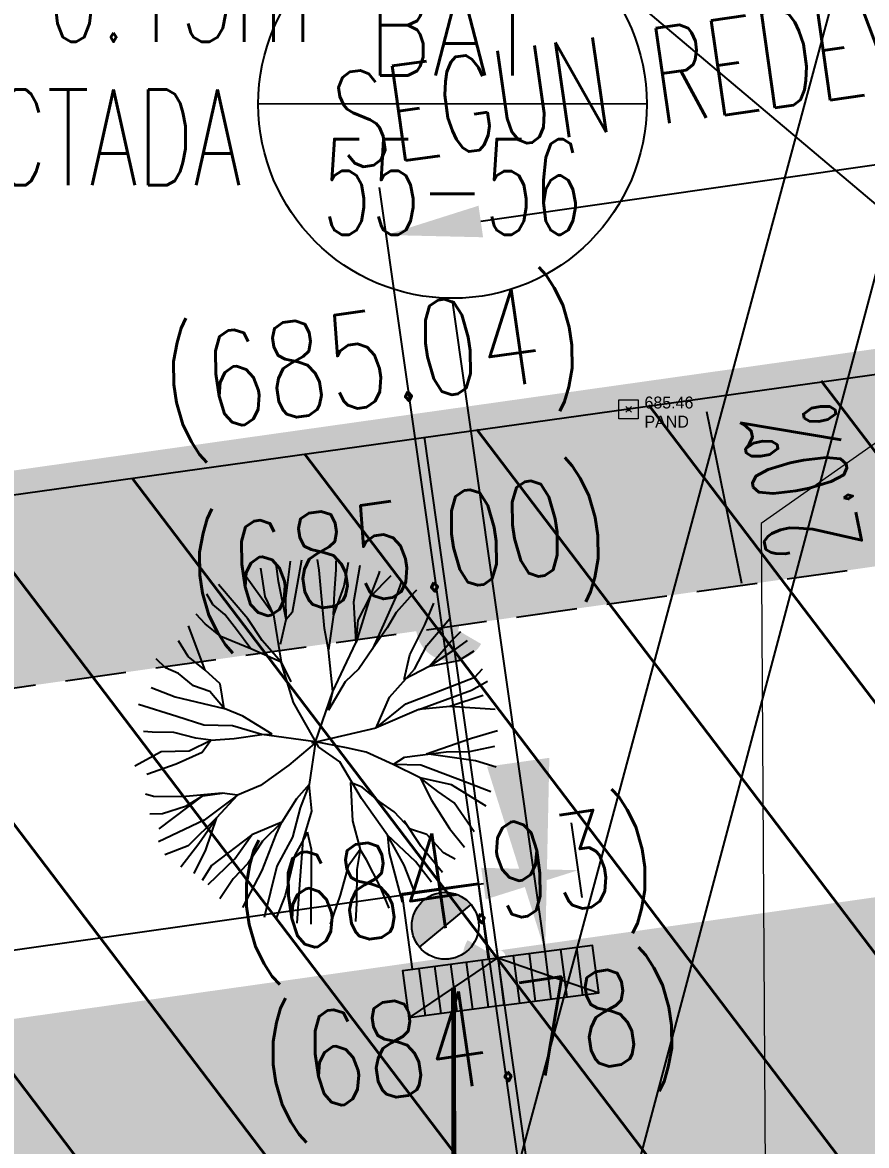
# Model space of a CAD drawing. Extents: x 350769 to 354978, y 6304672 to 6307963.
# Drawn here: x 352675.52 to 352684.35, y 6306038.92 to 6306050.66 of the extents above; entities that cross this region are included whole.
import ezdxf
from ezdxf import colors
from ezdxf.entities.mleader import LeaderData, LeaderLine
from ezdxf.enums import TextEntityAlignment as Align
from ezdxf.math import Vec2, Vec3

# ---------------------------------------------------------------- set-up
doc = ezdxf.new("R2010")
doc.units = 0
doc.header["$PDMODE"] = 35
doc.header["$PDSIZE"] = 0.03
for name, pattern in [('CENTER', [50.800000000000004, 31.75, -6.35, 6.35, -6.35]), ('CONTINUOS', [0]), ('DASHDOT', [1, 0.5, -0.25, 0, -0.25]), ('DASHED', [19.049999999999997, 12.7, -6.35])]:
    doc.linetypes.add(name, pattern=pattern)
doc.layers.get('0').update_dxf_attribs({"linetype": 'CONTINUOUS'})
doc.layers.get('Defpoints').update_dxf_attribs({"linetype": 'CONTINUOUS'})
for name, color, linetype in [('00-S2_ALL AREA APORTANTES', 150, 'CONTINUOUS'), ('00_All ext_Descarga sum', 1, 'CONTINUOUS'), ('00_All ext_Txt', 4, 'CONTINUOUS'), ('00_S2_All ext_Sumidero', 3, 'CONTINUOUS'), ('02_Geo ext_Acotamiento', 7, 'CONTINUOUS'), ('02_Geo ext_Eje', 4, 'CONTINUOUS'), ('02_Geo ext_Geometria', 2, 'CONTINUOUS'), ('03_Pav ext_Escurrimiento', 2, 'CONTINUOUS'), ('03_Pav ext_HCV', 34, 'CONTINUOUS'), ('03_Pav ext_Txt', 2, 'CONTINUOS'), ('03_Pav ext_Vereda HC', 42, 'CONTINUOUS'), ('03_Pav proy_Solera Tipo A', 1, 'CONTINUOUS'), ('03_S2_Pav ext_Borde vereda', 7, 'CONTINUOUS'), ('03_S3_Pav ext_Cota', 2, 'CONTINUOUS'), ('05_All ext_Txt', 4, 'CONTINUOUS'), ('1-MURO PANDERETA', 250, 'FENCELINE2'), ('C-TINN', 5, 'CONTINUOUS'), ('C-TOPO-MINR', 8, 'CONTINUOUS'), ('Paisajismo', 253, 'CONTINUOUS'), ('V-NODE-TEXT DIC 2012', 31, 'CONTINUOUS')]:
    doc.layers.add(name, color=color, linetype=linetype)
doc.layers.add('0_ASD_LINEA OFICIAL', color=253, linetype='DASHDOT', lineweight=20)
doc.layers.add('0_ASD_TOPOGRAFIA_ELEMENTOS', color=9, linetype='CONTINUOS', lineweight=5, true_color=0xbdbdbd)
doc.styles.add('JPG_2MM', font='simplex.shx', dxfattribs={"height": 1})
doc.styles.add('ROMANS', font='romans.shx', dxfattribs={"width": 0.65})
doc.linetypes.add('FENCELINE2', pattern='A,0.25,-0.1,[132,ltypeshp.shx,S=0.1,R=0,X=-0.1,Y=0],-0.1,1', length=1.45)
doc.dimstyles.new('acio', dxfattribs={"dimscale": 0, "dimtxt": 2, "dimasz": 2, "dimexe": 1, "dimexo": 1, "dimtad": 1, "dimrnd": 0.05, "dimzin": 1, "dimtxsty": 'ROMANS', "dimcen": 2.5, "dimclrt": 2, "dimaunit": 2, "dimazin": 0, "dimtfac": 1, "dimtmove": 0, "dimatfit": 3, "dimfxl": 1, "dimfxlon": 1, "dimarcsym": 0})
doc.dimstyles.new('Principal', dxfattribs={"dimscale": 0, "dimtxt": 2, "dimasz": 2, "dimexe": 1, "dimexo": 1, "dimtad": 1, "dimrnd": 0.05, "dimzin": 1, "dimtxsty": 'ROMANS', "dimcen": 2.5, "dimclrt": 2, "dimaunit": 2, "dimadec": 0, "dimazin": 0, "dimtfac": 1, "dimtmove": 0, "dimatfit": 3, "dimfxl": 1, "dimfxlon": 1, "dimarcsym": 0})
pattern_1 = [(127.2451660467093, (0, 0), (-1.263734244477452, -0.9607975902004564), [])]

# ---------------------------------------------------------------- blocks, each defined once
blk = doc.blocks.new('_Dot')
at = {"color": 0, "linetype": 'ByBlock', "lineweight": -2}
blk.add_line((-0.5, 0), (-1, 0), dxfattribs=at)
at = {"color": 0, "linetype": 'ByBlock', "const_width": 0.5}
blk.add_lwpolyline([(-0.25, 0, 1), (0.25, 0, 1)], format="xyb", close=True, dxfattribs=at)
blk = doc.blocks.new('SUMIDEROS2-flat-36')
h = blk.add_hatch(color=256)
h.dxf.hatch_style = 1
h.paths.add_polyline_path([(-2384012.433764914, 5850958.890662028), (-2384013.236991517, 5850959.486335617), (-2384012.135928119, 5850959.292275329)])
h = blk.add_hatch(color=256)
h.dxf.hatch_style = 1
h.paths.add_polyline_path([(-2384013.425125614, 5850958.89225714, 1), (-2384012.727470282, 5850958.835011723)])
at = {"ltscale": 0.5}
blk.add_line((-2384012.135928119, 5850959.292275329), (-2384013.236991517, 5850959.486335617), dxfattribs=at)
for points in [[(-2384012.939154723, 5850959.887948919), (-2384012.135928119, 5850959.292275329), (-2384012.433764914, 5850958.890662028), (-2384013.236991517, 5850959.486335617)], [(-2384013.236991517, 5850959.486335617), (-2384012.939154723, 5850959.887948919), (-2384012.135928119, 5850959.292275329), (-2384012.433764914, 5850958.890662028)]]:
    blk.add_lwpolyline(points, close=True)
for points in [[(-2384013.103120417, 5850959.387056686), (-2384012.805283622, 5850959.788669988)], [(-2384012.969249316, 5850959.287777754), (-2384012.671412521, 5850959.689391055)], [(-2384012.835378215, 5850959.188498823), (-2384012.53754142, 5850959.590112124)], [(-2384012.701507115, 5850959.089219891), (-2384012.403670321, 5850959.490833192)], [(-2384012.701507115, 5850959.089219891), (-2384012.403670321, 5850959.490833192)], [(-2384012.514087574, 5850958.950229387), (-2384012.990626445, 5850958.307648106), (-2384013.633207727, 5850958.784186976), (-2384013.156668857, 5850959.426768258)], [(-2384012.567636015, 5850958.98994096), (-2384012.26979922, 5850959.391554261)], [(-2384012.727470282, 5850958.835011723), (-2384013.425125614, 5850958.89225714)]]:
    blk.add_lwpolyline(points)
blk.add_circle((-2384013.076297948, 5850958.863634431), 0.35, dxfattribs=at)
blk = doc.blocks.new('s3')
h = blk.add_hatch(color=256)
h.dxf.hatch_style = 1
h.paths.add_polyline_path([(-0.3297789840726182, -0.0485482504591346), (0.6595579684944823, 0.0970965009182692), (-0.4026013602269813, 0.4461202248930931)])
at = {"ltscale": 0.5}
blk.add_line((-0.4026013602269813, 0.4461202248930931), (0.6595579684944823, 0.0970965009182692), dxfattribs=at)
for points in [[(0.5867355932714418, 0.5917649772018194), (-0.4026013602269813, 0.4461202248930931), (-0.3297789840726182, -0.0485482504591346), (0.6595579684944823, 0.0970965009182692)], [(0.6595579684944823, 0.0970965009182692), (0.5867355932714418, 0.5917649772018194), (-0.4026013602269813, 0.4461202248930931), (-0.3297789840726182, -0.0485482504591346)]]:
    blk.add_lwpolyline(points, close=True)
for points in [[(-0.1648894910467789, -0.0242741256952286), (-0.2377118681324646, 0.4703943496569991)], [(1.164153e-10, -9.313226e-10), (-0.0728223760379478, 0.4946684753522277)], [(1.164153e-10, -9.313226e-10), (-0.0728223760379478, 0.4946684753522277)], [(0.1648894931422547, 0.0242741256952286), (0.0920671160565689, 0.5189426010474563)], [(0.3297789852367714, 0.0485482504591346), (0.2569566081510857, 0.5432167267426848)], [(0.4946684773312882, 0.0728223752230406), (0.4218461002456024, 0.5674908524379134)]]:
    blk.add_lwpolyline(points)
blk = doc.blocks.new('*D1114')
at = {"layer": '02_Geo ext_Acotamiento', "color": 0, "lineweight": -2, "transparency": 16777216}
for p, q in [((352681.3729139861, 6306041.507904957), (352681.2626115969, 6306042.28914063)), ((352640.5150699244, 6306036.031050546), (352680.342333804, 6306041.654247896)), ((352639.5652914505, 6306035.605101467), (352639.4549890613, 6306036.38633714))]:
    blk.add_line(p, q, dxfattribs=at)
at = {"layer": '02_Geo ext_Acotamiento', "color": 0, "transparency": 16777216}
for points in [[(352680.3190332923, 6306041.819277785), (352680.3656343158, 6306041.489218008), (352681.332513132, 6306041.794050965)], [(352640.4917694127, 6306036.196080435), (352640.5383704362, 6306035.866020658), (352639.5248905964, 6306035.891247476)]]:
    blk.add_solid(points, dxfattribs=at)
at = {"layer": 'Defpoints', "color": 0, "transparency": 16777216}
for p in [(352681.332513132, 6306041.794050965), (352681.4428155213, 6306041.012815293), (352639.6351929857, 6306035.110011803)]:
    blk.add_point(p, dxfattribs=at)
at = {"layer": '02_Geo ext_Acotamiento', "color": 2, "transparency": 16777216, "insert": (352660.3017972915, 6306039.741472717), "char_height": 1, "attachment_point": 5, "rotation": 8.036450939066954, "style": 'ROMANS'}
blk.add_mtext('42,20', dxfattribs=at)
blk = doc.blocks.new('A$C27410629')
at = {"layer": '0_ASD_LINEA OFICIAL', "ltscale": 8}
blk.add_lwpolyline([(329.8275544899516, 1253.395882122718, 0.5, 0.5, 0.0053734721055666), (335.5549609565205, 1255.503897473505, 0.5, 0.5, -0.0203890515798278), (369.1789315856004, 1266.395914572439, 0.5, 0.5, -0.0103381188957269), (382.0160864036152, 1269.772252053919, 0.5, 0.5, -0.0117361804000416), (401.8827953144032, 1274.181638345332, 0.5, 0.5, 0), (500.8924152547843, 1288.160771687743, 0, 0, 0)], format="xyseb", dxfattribs=at)
blk = doc.blocks.new('*D1270')
at = {"layer": '02_Geo ext_Acotamiento', "color": 0, "lineweight": -2, "transparency": 16777216}
blk.add_line((352687.1742124358, 6306048.016293909), (352688.1139028454, 6306043.012090535), dxfattribs=at)
at = {"layer": '02_Geo ext_Acotamiento', "color": 0, "transparency": 16777216}
blk.add_solid([(352688.2777065565, 6306043.042849632), (352687.9500991344, 6306042.981331438), (352688.2984574267, 6306042.029268268)], dxfattribs=at)
at = {"layer": 'Defpoints', "color": 0, "transparency": 16777216}
for p in [(352679.7166694014, 6306087.730503647), (352688.2984574267, 6306042.029268268)]:
    blk.add_point(p, dxfattribs=at)
at = {"layer": '02_Geo ext_Acotamiento', "color": 2, "transparency": 16777216, "insert": (352688.4210759474, 6306046.294813339), "char_height": 1, "attachment_point": 5, "rotation": 280.635164623384, "style": 'ROMANS'}
blk.add_mtext('R46,50', dxfattribs=at)
blk = doc.blocks.new('A$C0442498F')
at = {"layer": 'Paisajismo'}
for p, q in [((2.998929624038283, 7.168889344669878), (2.94995611399645, 7.533055826090276)), ((3.151645407138858, 6.806830896995962), (3.250100061937701, 7.587407800368965)), ((3.482243551814463, 7.61269183177501), (3.284754769643769, 6.517391379922628)), ((3.851533473003656, 7.403952319175005), (3.814275973651092, 7.624071558006108)), ((4.208350036817137, 7.412873138673604), (4.204810380295385, 7.600345808081329)), ((4.457943134009838, 7.563230393454432), (4.368473345879465, 7.067017923109233)), ((2.322411339206155, 7.26559856440872), (2.24905824882444, 7.303856573067605)), ((2.62705357093364, 7.446103048510849), (2.717707895848434, 6.851675280369818)), ((3.965750580886379, 6.183554511517286), (3.851533473003656, 7.403952319175005)), ((4.169086387788411, 6.927537775598466), (4.208350036817137, 7.412873138673604)), ((4.575185416091699, 6.74247330147773), (4.710036404023413, 7.508709917776287)), ((4.92126718867803, 6.844821396283805), (5.10575873387279, 7.332898798398674)), ((5.349020582681987, 7.28624942433089), (4.92126718867803, 6.844821396283805)), ((5.10575873387279, 7.332898798398674), (5.120544547855388, 7.380247388966382)), ((2.363325113547035, 6.384621132165194), (1.74448402778944, 7.099826489575207)), ((2.894458806491457, 6.467339509166777), (2.322411339206155, 7.26559856440872)), ((3.159910978400148, 6.369057375006378), (2.998929624038283, 7.168889344669878)), ((4.368473345879465, 7.067017923109233), (4.153571395261679, 6.466881763190031)), ((5.575710388133302, 7.174068473279476), (5.483851947763469, 6.905606606043875)), ((1.631232440413442, 6.685784245841205), (1.506092672003433, 6.901488943956792)), ((2.717707895848434, 6.851675280369818), (2.894458806491457, 6.467339509166777)), ((4.153571395261679, 6.466881763190031), (4.169086387788411, 6.927537775598466)), ((4.92126718867803, 6.844821396283805), (4.624438630125951, 5.894262683577836)), ((4.664159618958365, 6.355375725775957), (4.92126718867803, 6.844821396283805)), ((5.483851947763469, 6.905606606043875), (5.081473583588377, 6.003902533091605)), ((5.744689970102627, 6.836140214465559), (5.460177257657051, 6.515782648697495)), ((5.889396118349396, 6.986514750868082), (5.744689970102627, 6.836140214465559)), ((1.877398152719252, 6.472364628687501), (1.631232440413442, 6.685784245841205)), ((3.159910978400148, 6.369057375006378), (3.151645407138858, 6.806830896995962)), ((4.624438630125951, 5.894262683577836), (4.575185416091699, 6.74247330147773)), ((6.061332028184552, 6.259614890441298), (6.248394160938915, 6.715954077430069)), ((1.465699367632624, 6.282328067347407), (1.279626575123984, 6.479532236233354)), ((2.125391047098674, 6.162064052186906), (1.877398152719252, 6.472364628687501)), ((2.662471860705409, 5.929909015074372), (2.363325113547035, 6.384621132165194)), ((2.894458806491457, 6.467339509166777), (3.058438605978154, 5.477022160775959)), ((3.041955161315855, 5.855912024155259), (3.159910978400148, 6.369057375006378)), ((3.284754769643769, 6.517391379922628), (3.159910978400148, 6.369057375006378)), ((4.153571395261679, 6.466881763190031), (4.046264860080555, 5.737968855537474)), ((4.624438630125951, 5.894262683577836), (4.664159618958365, 6.355375725775957)), ((5.460177257657051, 6.515782648697495), (5.272482468455564, 6.197253095917404)), ((6.102764980227221, 5.825256605632603), (6.585044608975295, 6.392014908604324)), ((1.465724042558577, 5.315233084373176), (1.118867200042587, 6.23559317458421)), ((1.798977233294863, 6.014914148487151), (1.465699367632624, 6.282328067347407)), ((2.423625239811372, 5.755791039206088), (2.125391047098674, 6.162064052186906)), ((4.046264860080555, 5.737968855537474), (3.965750580886379, 6.183554511517286)), ((5.272482468455564, 6.197253095917404), (4.966050299641211, 5.755335255526006)), ((5.744929720007349, 5.633240173570812), (6.061332028184552, 6.259614890441298)), ((6.596844767336734, 5.904784469865263), (6.812787165690679, 6.119838182814419)), ((1.113873648224398, 5.600543034262955), (0.9071615763823502, 5.925087656825781)), ((2.423625239811372, 5.755791039206088), (1.798977233294863, 6.014914148487151)), ((3.058438605978154, 5.477022160775959), (2.662471860705409, 5.929909015074372)), ((4.368245689664036, 5.356375157833099), (4.624438630125951, 5.894262683577836)), ((5.081473583588377, 6.003902533091605), (4.966050299641211, 5.755335255526006)), ((6.150777076662052, 5.385444062761962), (6.596844767336734, 5.904784469865263)), ((6.94594272080576, 5.933369300328195), (6.691086391394492, 5.742340302094817)), ((3.058438605978154, 5.477022160775959), (2.423625239811372, 5.755791039206088)), ((4.135344169859309, 4.867383731529117), (4.046264860080555, 5.737968855537474)), ((4.966050299641211, 5.755335255526006), (4.683366840996314, 5.338093982078135)), ((5.845657464175019, 5.335808147676289), (6.102764980227221, 5.825256605632603)), ((6.691086391394492, 5.742340302094817), (6.150777076662052, 5.385444062761962)), ((7.08590346557321, 5.707741620019078), (6.768477473699022, 5.506589795462787)), ((0.639324059302453, 5.358656956814229), (0.4420256614102982, 5.548768275417387)), ((1.465724042558577, 5.315233084373176), (1.113873648224398, 5.600543034262955)), ((3.058438605978154, 5.477022160775959), (3.259852852730546, 5.068921097554266)), ((3.316494522034191, 4.633855639025569), (3.058438605978154, 5.477022160775959)), ((5.626973893435206, 5.120095287449658), (5.744929720007349, 5.633240173570812)), ((6.768477473699022, 5.506589795462787), (6.150777076662052, 5.385444062761962)), ((0.9078644929104485, 5.242578043602407), (0.639324059302453, 5.358656956814229)), ((1.227556707744952, 4.982090339995921), (0.9078644929104485, 5.242578043602407)), ((1.78111816389719, 5.029234807007015), (1.465724042558577, 5.315233084373176)), ((4.135344169859309, 4.867383731529117), (4.368245689664036, 5.356375157833099)), ((4.683366840996314, 5.338093982078135), (4.397939499292988, 5.06617827154696)), ((5.324125309765805, 4.744451648555696), (5.845657464175019, 5.335808147676289)), ((6.150777076662052, 5.385444062761962), (5.626973893435206, 5.120095287449658)), ((7.107969202566892, 5.165805266238749), (7.269638719677459, 5.343159596435726)), ((0.3421045301365666, 4.947323872707784), (0.8380607324070297, 4.755970125086606)), ((1.568713110638782, 4.867382484488189), (1.227556707744952, 4.982090339995921)), ((1.866030656150542, 4.509551289491355), (1.78111816389719, 5.029234807007015)), ((4.397939499292988, 5.06617827154696), (4.045841240498703, 4.478020840324461)), ((6.266744779713918, 4.834939257241786), (7.107969202566892, 5.165805266238749)), ((7.035385023977142, 4.89122804440558), (7.372036065266002, 5.084322972223163)), ((0.8380607324070297, 4.755970125086606), (1.866030656150542, 4.509551289491355)), ((1.866030656150542, 4.509551289491355), (1.568713110638782, 4.867382484488189)), ((3.778700211958494, 3.812450221739709), (4.135344169859309, 4.867383731529117)), ((4.045841240498703, 4.478020840324461), (4.135344169859309, 4.867383731529117)), ((5.045557698409539, 4.109220631420612), (5.324125309765805, 4.744451648555696)), ((5.665738998854067, 4.60552425775677), (6.266744779713918, 4.834939257241786)), ((5.934279434091877, 4.489445346407592), (7.035385023977142, 4.89122804440558)), ((7.284720113209914, 4.781469495035708), (6.586896407592576, 4.550226482562721)), ((0.8763751483056694, 4.345488305203617), (0.0725831532035954, 4.596838545054197)), ((1.866030656150542, 4.509551289491355), (1.866030656150542, 4.509551289491355)), ((2.256509586528409, 4.347318353131413), (1.866030656150542, 4.509551289491355)), ((3.842631460283883, 3.69883527699858), (3.316494522034191, 4.633855639025569)), ((5.045557698409539, 4.109220631420612), (5.665738998854067, 4.60552425775677)), ((5.934279434091877, 4.489445346407592), (5.045557698409539, 4.109220631420612)), ((6.586896407592576, 4.550226482562721), (5.934279434091877, 4.489445346407592)), ((7.529721113445703, 4.490362490527332), (6.586896407592576, 4.550226482562721)), ((1.436745312588755, 4.162232115864754), (0.8763751483056694, 4.345488305203617)), ((2.868948283314239, 3.971205981448293), (2.256509586528409, 4.347318353131413)), ((0.3596688703983091, 4.017054847441614), (0.1770400656969287, 4.031853343360126)), ((0.8157244725734927, 4.007418435998261), (0.3596688703983091, 4.017054847441614)), ((1.273846130992752, 3.888338522985578), (0.8157244725734927, 4.007418435998261)), ((2.042324226931669, 4.149437840096653), (1.436745312588755, 4.162232115864754)), ((2.651104416290764, 3.967092887498438), (2.042324226931669, 4.149437840096653)), ((3.695572287600953, 3.792976912111044), (5.045557698409539, 4.109220631420612)), ((7.036098484823015, 3.887652671895921), (7.582980481325649, 4.051562081091106)), ((1.132142397516873, 3.623430565930903), (1.587920332618523, 3.850100739859045)), ((1.587920332618523, 3.850100739859045), (1.273846130992752, 3.888338522985578)), ((1.406955499842297, 3.598898539319634), (1.587920332618523, 3.850100739859045)), ((1.587920332618523, 3.850100739859045), (2.071558678697329, 3.883463236503303)), ((2.071558678697329, 3.883463236503303), (2.651104416290764, 3.967092887498438)), ((2.651104416290764, 3.967092887498438), (2.868948283314239, 3.971205981448293)), ((3.778700211958494, 3.812450221739709), (2.651104416290764, 3.967092887498438)), ((3.744439546775538, 3.769671403802931), (3.220163564605173, 3.323637682013214)), ((3.778700211958494, 3.812450221739709), (3.639421678439248, 2.919649713672698)), ((4.424006397952326, 3.685584005899727), (3.778700211958494, 3.812450221739709)), ((6.094074590306263, 3.559666014276445), (7.036098484823015, 3.887652671895921)), ((9.058276191e-07, 3.311297151260078), (0.5512247461010702, 3.61246230173856)), ((0.5512247461010702, 3.61246230173856), (1.132142397516873, 3.623430565930903)), ((0.8645794519106857, 3.351445789448917), (1.406955499842297, 3.598898539319634)), ((4.284264295536559, 3.392188012599945), (3.842631460283883, 3.69883527699858)), ((4.837317391124088, 3.596469451673329), (4.424006397952326, 3.685584005899727)), ((5.399059521325398, 3.340549087151885), (4.837317391124088, 3.596469451673329)), ((5.638365503225941, 3.490444778464735), (6.507911717693787, 3.603780864737928)), ((7.117966762220021, 3.41477404627949), (6.094074590306263, 3.559666014276445)), ((6.507911717693787, 3.603780864737928), (6.992009423149284, 3.612921076826751)), ((6.992009423149284, 3.612921076826751), (7.522685828327667, 3.719858987256885)), ((0.2486010307329707, 3.13909815158695), (0.8645794519106857, 3.351445789448917)), ((3.220163564605173, 3.323637682013214), (2.622816292918287, 2.900455261580646)), ((4.73458606278291, 2.625344518572092), (4.284264295536559, 3.392188012599945)), ((5.399059521325398, 3.340549087151885), (5.638365503225941, 3.490444778464735)), ((5.961260958865751, 3.060409226454794), (5.399059521325398, 3.340549087151885)), ((5.980434512661304, 3.327295028604567), (5.399059521325398, 3.340549087151885)), ((6.955946943373419, 2.958040614612401), (5.980434512661304, 3.327295028604567)), ((7.553425240213983, 3.282191968522966), (7.117966762220021, 3.41477404627949)), ((6.616869238030631, 2.912642252631485), (5.961260958865751, 3.060409226454794)), ((5.961260958865751, 3.060409226454794), (6.203470106935129, 2.594636519439518)), ((6.32982053863816, 2.776610438711941), (5.961260958865751, 3.060409226454794)), ((2.622816292918287, 2.900455261580646), (2.142377094889525, 2.697547628544271)), ((3.639421678439248, 2.919649713672698), (3.378655601234641, 2.623971463181078)), ((3.639421678439248, 2.919649713672698), (3.454928060004022, 2.43157506082207)), ((3.639421678439248, 2.919649713672698), (3.639421678439248, 2.919649713672698)), ((3.698349835642148, 2.363483797758818), (3.639421678439248, 2.919649713672698)), ((4.51033980678767, 2.960324411280453), (4.549635154951829, 2.161489401012659)), ((4.754216904286295, 2.868010788224638), (4.51033980678767, 2.960324411280453)), ((5.123235791397747, 2.559992504306138), (4.754216904286295, 2.868010788224638)), ((7.345441282552201, 2.467801203019917), (6.616869238030631, 2.912642252631485)), ((7.444200368307065, 2.766586245037615), (6.955946943373419, 2.958040614612401)), ((0.3851543984492309, 2.667252029292285), (0.2200652590836398, 2.718876481987536)), ((0.9870374529273249, 2.6603694409132), (0.3851543984492309, 2.667252029292285)), ((0.5072680065059103, 1.994415876455605), (1.416231544106267, 2.683837329037488)), ((1.826800675422419, 2.740048377774656), (0.9870374529273249, 2.6603694409132)), ((1.416231544106267, 2.683837329037488), (1.05727355502313, 2.45899520535022)), ((1.416231544106267, 2.683837329037488), (1.826800675422419, 2.740048377774656)), ((2.142377094889525, 2.697547628544271), (1.450039131043013, 2.175653449259698)), ((1.715378343360499, 2.229122422635555), (2.142377094889525, 2.697547628544271)), ((2.142377094889525, 2.697547628544271), (1.826800675422419, 2.740048377774656)), ((3.378655601234641, 2.623971463181078), (3.073138060222846, 2.133611768484116)), ((5.281727828027215, 1.860326287336648), (4.73458606278291, 2.625344518572092)), ((6.203470106935129, 2.594636519439518), (6.579403760493733, 1.999580911360681)), ((6.673261463525705, 2.540799302048981), (6.32982053863816, 2.776610438711941)), ((1.05727355502313, 2.45899520535022), (0.5759197308798321, 2.304529425688088)), ((3.454928060004022, 2.43157506082207), (3.296927029907238, 1.822851410135627)), ((3.516142810869496, 1.754303114488721), (3.698349835642148, 2.363483797758818)), ((5.417809455480892, 2.347486875019968), (5.123235791397747, 2.559992504306138)), ((7.094949938240461, 1.933032599277794), (6.673261463525705, 2.540799302048981)), ((0.5759197308798321, 2.304529425688088), (0.3096679104492068, 2.299502345733345)), ((1.450039131043013, 2.175653449259698), (0.4900773822446354, 1.721396365202963)), ((1.715378343360499, 2.229122422635555), (1.115694309410173, 1.640962130390108)), ((1.338161481835414, 1.688949854113162), (1.715378343360499, 2.229122422635555)), ((1.481985129124951, 1.556642691604793), (1.715378343360499, 2.229122422635555)), ((3.073138060222846, 2.133611768484116), (2.442581907322165, 1.86673239339143)), ((3.073138060222846, 2.133611768484116), (2.668973338964861, 1.738307771272957)), ((2.952978194167372, 1.876369148492813), (3.073138060222846, 2.133611768484116)), ((4.549635154951829, 2.161489401012659), (4.706297939410433, 1.5587068926543)), ((5.763538941508159, 1.990572531707585), (5.417809455480892, 2.347486875019968)), ((5.984753410739359, 1.623411963693798), (5.62808109697653, 2.164089756086469)), ((3.608513144426979, 1.925240581855178), (3.344040727766696, 1.4458231870085)), ((3.688314682280179, 1.561805910430849), (3.608513144426979, 1.925240581855178)), ((6.104693323257379, 1.875864637084305), (5.763538941508159, 1.990572531707585)), ((6.579403760493733, 1.999580911360681), (6.888501857349183, 1.6081688022241)), ((0.9600299894809723, 1.197219139896333), (1.338161481835414, 1.688949854113162)), ((2.442581907322165, 1.86673239339143), (1.597554826235864, 1.230377216823399)), ((2.087311843351927, 1.367353958077729), (2.442581907322165, 1.86673239339143)), ((2.668973338964861, 1.738307771272957), (2.362998510070611, 1.272167609073222)), ((2.657214810315054, 1.122654902748764), (2.952978194167372, 1.876369148492813)), ((3.296927029907238, 1.822851410135627), (2.969492105708923, 1.210928688757122)), ((3.438530086888932, 0.7351933186873794), (3.516142810869496, 1.754303114488721)), ((5.863009206543211, 1.310912947170436), (5.281727828027215, 1.860326287336648)), ((5.281727828027215, 1.860326287336648), (5.31271197082242, 1.482993988320231)), ((5.63248576951446, 1.236980308778584), (5.281727828027215, 1.860326287336648)), ((6.450878128001932, 1.494727934710681), (6.104693323257379, 1.875864637084305)), ((1.115694309410173, 1.640962130390108), (0.6269704853184521, 1.449263873510063)), ((1.236085588287096, 1.059328806586564), (1.481985129124951, 1.556642691604793)), ((3.344040727766696, 1.4458231870085), (3.141142049338669, 0.6026269653812051)), ((3.683508090965915, 0.0018516704440117), (3.688314682280179, 1.561805910430849)), ((4.706297939410433, 1.5587068926543), (4.460796923551243, 1.211449692957103)), ((4.706297939410433, 1.5587068926543), (4.641458346217405, 1.14557871222496)), ((4.841183436568826, 1.346360952593386), (4.706297939410433, 1.5587068926543)), ((5.31271197082242, 1.482993988320231), (5.589398154465016, 0.4581849044188857)), ((6.432567772630136, 1.084454552270472), (5.984753410739359, 1.623411963693798)), ((6.694594972010236, 1.357398166321218), (6.450878128001932, 1.494727934710681)), ((1.597554826235864, 1.230377216823399), (1.40289672074141, 0.9165015174075961)), ((1.532218032109085, 0.8277083393186331), (2.087311843351927, 1.367353958077729)), ((2.362998510070611, 1.272167609073222), (2.054279801319353, 0.9513530125841498)), ((2.969492105708923, 1.210928688757122), (2.699156137066893, 0.1397209763526917)), ((4.460796923551243, 1.211449692957103), (4.289878012437839, 0.6060690013691783)), ((5.125286252994556, 0.786065817810595), (4.841183436568826, 1.346360952593386)), ((5.869764382194262, 0.625418140552938), (5.63248576951446, 1.236980308778584)), ((6.199386651336681, 0.8793344805017114), (5.863009206543211, 1.310912947170436)), ((2.054279801319353, 0.9513530125841498), (1.771596340986434, 0.534111738204956)), ((2.252425649727229, 0.3486349890008569), (2.657214810315054, 1.122654902748764)), ((4.641458346217405, 1.14557871222496), (4.63051446917234, 0.4427133873105049)), ((3.389096598955803, 0.0206258753314614), (3.438530086888932, 0.7351933186873794)), ((5.316180635185447, 0.3334933333098888), (5.125286252994556, 0.786065817810595)), ((3.141142049338669, 0.6026269653812051), (2.949583540321328, 0.1245857877656817)), ((4.289878012437839, 0.6060690013691783), (4.082501815457363, -3.81842256e-08)), ((4.63051446917234, 0.4427133873105049), (4.613627509039361, 0.0547215519472957))]:
    blk.add_line(p, q, dxfattribs=at)
blk = doc.blocks.new('1.0 - LO RECABARREN LOTEO PARQUE - VEGETACION PROPUESTA ETAPA MUNICIPAL')
at = {"layer": 'Paisajismo', "xscale": 0.5, "yscale": 0.5, "zscale": 0.5}
blk.add_blockref('A$C0442498F', (352676.6984152032, 6306041.229678534), dxfattribs=at)
blk = doc.blocks.new('TOPOGRAFIA')
at = {"layer": '1-MURO PANDERETA', "color": 9, "lineweight": 0, "true_color": 0xbdbdbd, "flags": 128}
blk.add_lwpolyline([(390704.7882455486, 6303049.818408735), (390701.656, 6303049.367000001), (390692.3610000001, 6303048.082), (390681.859, 6303046.613), (390670.566, 6303045.036), (390660.7960000001, 6303043.664), (390645.594, 6303041.527000001), (390637.691, 6303040.405), (390631.946, 6303039.557), (390615.863, 6303037.317000001), (390605.8475782671, 6303035.893869592), (390604.45, 6303045.558999999), (390603.055, 6303055.471), (390601.748, 6303064.659), (390600.199, 6303075.72), (390598.4160000001, 6303088.333), (390597.043, 6303098.007999999), (390595.643, 6303107.978999999), (390594.536, 6303115.801), (390593.255, 6303124.828), (390591.16, 6303139.419), (390590.0389569826, 6303147.370045444)], dxfattribs=at)
at = {"layer": 'C-TINN', "color": 9, "linetype": 'Continuous', "lineweight": 0, "true_color": 0xbdbdbd, "elevation": 685.456}
blk.add_lwpolyline([(390681.759, 6303046.513), (390681.759, 6303046.713), (390681.959, 6303046.713), (390681.959, 6303046.513), (390681.759, 6303046.513)], dxfattribs=at)
at = {"layer": 'C-TINN', "color": 9, "linetype": 'Continuous', "lineweight": 0, "true_color": 0xbdbdbd}
blk.add_point((390681.859, 6303046.613, 685.456), dxfattribs=at)
at = {"layer": 'C-TOPO-MINR', "color": 9, "linetype": 'Continuous', "lineweight": 0, "true_color": 0xbdbdbd, "elevation": 685.5}
blk.add_lwpolyline([(390685.7097333333, 6303047.151633333), (390683.2458270677, 6303045.418052631), (390683.2881671925, 6303038.656470031), (390681.8738488746, 6303035.413578779), (390677.5061549296, 6303031.491626761), (390675.3899870467, 6303029.268476684), (390674.5473554688, 6303027.951636719), (390668.650568147, 6303026.871401225), (390667.2460295203, 6303026.698262731), (390660.8069816202, 6303026.482209667), (390658.93682864, 6303026.671452367)], dxfattribs=at)
at = {"layer": 'V-NODE-TEXT DIC 2012', "color": 9, "lineweight": 0, "true_color": 0xbdbdbd}
blk.add_point((390681.859, 6303046.613), dxfattribs=at)
for s, p in [('685.46', (390682.0257893219, 6303046.621210678)), ('PAND', (390682.0257893219, 6303046.421210678))]:
    blk.add_text(s, height=0.125, dxfattribs=at).set_placement(p)
blk = doc.blocks.new('*D5104')
at = {"layer": '02_Geo ext_Geometria', "color": 0, "lineweight": -2, "transparency": 16777216}
for p, q in [((352701.4923725929, 6306037.306469967), (352699.4230527751, 6306051.808058891)), ((352698.5037135157, 6306051.171807899), (352680.3143775846, 6306048.576261058)), ((352681.3230930525, 6306034.428392945), (352679.2537732347, 6306048.92998187))]:
    blk.add_line(p, q, dxfattribs=at)
at = {"layer": '02_Geo ext_Geometria', "color": 0, "transparency": 16777216}
for points in [[(352698.4801693339, 6306051.3368032), (352698.5272576976, 6306051.006812598), (352699.4936853204, 6306051.31307299)], [(352680.2908334028, 6306048.741256359), (352680.3379217665, 6306048.411265757), (352679.32440578, 6306048.434995968)]]:
    blk.add_solid(points, dxfattribs=at)
at = {"layer": 'Defpoints', "color": 0, "transparency": 16777216}
for p in [(352679.32440578, 6306048.434995968), (352701.5630051383, 6306036.811484064), (352681.3937255979, 6306033.933407042)]:
    blk.add_point(p, dxfattribs=at)
at = {"layer": '02_Geo ext_Geometria', "color": 2, "transparency": 16777216, "insert": (352689.0218278463, 6306052.587617908), "char_height": 1, "attachment_point": 5, "rotation": 8.121058200277403, "style": 'ROMANS'}
blk.add_mtext('DEMARCACION PARA\\PGENERACION MEDIANA L=20,47m, E=2m\\PSEGUN REDEVU FIG. 6.02.109A, VEL=30 Km/Hr', dxfattribs=at)

msp = doc.modelspace()

# ---------------------------------------------------------------- hatches: boundary and pattern name
at = {"layer": '00-S2_ALL AREA APORTANTES', "linetype": 'DASHED', "lineweight": 40, "ltscale": 0.25}
h = msp.add_hatch(dxfattribs=at)
h.set_pattern_fill('ANSI31', color=150, scale=0.5, angle=82.24516604670927)
h.set_pattern_definition(pattern_1)
h.paths.add_polyline_path([(352681.4700965307, 6306033.947375684), (352711.2242503332, 6306037.882199338), (352709.8138224902, 6306049.750669927), (352704.8555677272, 6306049.873002933), (352679.7224584352, 6306046.324468091)])
h = msp.add_hatch(dxfattribs=at)
h.set_pattern_fill('ANSI31', color=82, scale=0.5, angle=82.24516604670927)
h.set_pattern_definition(pattern_1)
h.paths.add_polyline_path([(352679.7224584352, 6306046.324468091), (352652.3043928417, 6306042.453321074), (352654.0520196788, 6306030.076308399), (352681.4700482321, 6306033.947717744)])
at = {"layer": '03_Pav ext_HCV'}
h = msp.add_hatch(dxfattribs=at)
h.set_pattern_fill('SWAMP', color=256, scale=0.025, angle=-5.878428e-10, style=0)
h.set_pattern_definition([(359.9999999994121, (0, 0), (0.3175000000056422, 0.5499261309017425), [0.079375, -0.555625]), (90, (0.0396875, -4.072e-13), (-0.3174999999943578, 0.5499261309082575), [0.0396875, -1.06016476181]), (90, (0.049609375, -5.09e-13), (-0.3174999999943578, 0.5499261309082575), [0.03175, -1.06810226181]), (90, (0.029765625, -3.054e-13), (-0.3174999999943578, 0.5499261309082575), [0.03175, -1.06810226181]), (59.99999999941215, (0.05953125, -6.108e-13), (-0.3174999995629745, 0.5499261311573168), [0.0254, -0.6096]), (119.9999999994121, (0.01984375, -2.036e-13), (-0.6349999995686166, 2.555744e-10), [0.0254, -0.6095999999999999])])
edge = h.paths.add_edge_path()
edge.add_arc((352695.6228278121, 6305975.85554616), 52.49999999651592, 90.15910991936789, 98.03670583891278, ccw=False)
edge.add_arc((352695.3284670434, 6306081.855137437), 53.49999999947075, 270.1591099180266, 278.1028961549432)
edge.add_line((352702.8693602514, 6306028.889252855), (352706.0136189333, 6306029.333188209))
edge.add_line((352706.0136189333, 6306029.333188209), (352705.9856154933, 6306029.531218028))
edge.add_line((352705.9856154933, 6306029.531218028), (352704.2032925461, 6306029.279573285))
edge.add_line((352704.2032925461, 6306029.279573285), (352703.2511160003, 6306036.012576957))
edge.add_line((352703.2511160003, 6306036.012576957), (352702.0188872132, 6306044.725878061))
edge.add_line((352702.0188872132, 6306044.725878061), (352703.8011654631, 6306044.977517299))
edge.add_line((352703.8011654631, 6306044.977517299), (352703.773204849, 6306045.175553165))
edge.add_line((352703.773204849, 6306045.175553165), (352700.3934077578, 6306044.698360805))
edge.add_arc((352708.7779693852, 6305985.792086722), 59.50000000028207, 98.10091267222911, 105.9121530044085)
edge.add_arc((352679.7166693964, 6306087.730503638), 46.50000000145129, 278.03645094313157, 285.91215300661685, ccw=False)
edge.add_line((352686.2175121692, 6306041.687164887), (352639.6351929856, 6306035.110011804))
edge.add_line((352639.6351929856, 6306035.110011804), (352606.2230754346, 6306030.392566704))
edge.add_arc((352596.4368605051, 6306099.705119715), 70.00000005380134, 271.4853621242566, 278.03645093934756, ccw=False)
edge.add_arc((352600.0018186228, 6305960.597349328), 69.1534494366037, 91.45045642228507, 104.4748563886432)
edge.add_line((352582.7165599254, 6306027.555690113), (352582.7637162774, 6306027.36655901))
edge.add_line((352582.7637162774, 6306027.36655901), (352584.5106173158, 6306027.800539543))
edge.add_line((352584.5106173158, 6306027.800539543), (352586.1574121141, 6306021.195700438))
edge.add_line((352586.1574121141, 6306021.195700438), (352586.7232885007, 6306021.335719549))
edge.add_line((352586.7232885007, 6306021.335719549), (352590.8544985202, 6306021.398619752))
edge.add_arc((352590.8663507516, 6306020.798736827), 0.6000000001080056, -63.2212000676945, 91.13187835353392, ccw=False)
edge.add_line((352591.1366790977, 6306020.263085274), (352587.502146802, 6306018.437976366))
edge.add_line((352587.502146802, 6306018.437976366), (352586.6893552668, 6306018.235521358))
edge.add_line((352586.6893552668, 6306018.235521358), (352588.3263039394, 6306011.670172343))
edge.add_line((352588.3263039394, 6306011.670172343), (352586.5827429757, 6306011.218601814))
edge.add_line((352586.5827429757, 6306011.218601814), (352586.6331052531, 6306011.025046549))
edge.add_arc((352655.5485133363, 6305772.515255022), 248.2664981939714, 98.86355153155228, 106.1162073025364, ccw=False)
edge.add_line((352617.2951473996, 6306017.816975603), (352641.5924359696, 6306021.247501212))
edge.add_line((352641.5924359696, 6306021.247501212), (352688.282935351, 6306027.839928221))
edge = h.paths.add_edge_path(flags=16)
edge.add_arc((352710.1973540727, 6305985.371992292), 53.11479439390379, 97.81937221579312, 105.0371406437207, ccw=False)
edge.add_line((352702.9710573276, 6306037.992919867), (352703.1129390418, 6306037.003681069))
edge.add_line((352703.1129390418, 6306037.003681069), (352703.112985636, 6306037.003351058))
edge.add_line((352703.112985636, 6306037.003351058), (352703.2550507675, 6306035.984753543))
edge.add_arc((352695.9715778618, 6306088.826736871), 53.34158021342433, 270.65045146726897, 277.8479116033116, ccw=False)
edge.add_arc((352696.5726847316, 6306036.088577505), 0.599999999917819, 105.0409264166529, 270.42413250202037, ccw=False)
at = {"layer": '03_Pav ext_Vereda HC'}
h = msp.add_hatch(dxfattribs=at)
h.set_pattern_fill('DOTS', color=256, scale=0.2, style=0)
h.set_pattern_definition([(0, (0, 0), (0.15875, 0.3175), [0, -0.3175])])
edge = h.paths.add_edge_path()
edge.add_line((352703.4231398524, 6306047.650922799), (352703.7172836209, 6306045.571624896))
edge.add_line((352703.7172836209, 6306045.571624896), (352707.6780010331, 6306046.130837192))
edge.add_line((352707.6780010331, 6306046.130837192), (352706.7613178024, 6306052.61221841))
edge.add_line((352706.7613178024, 6306052.61221841), (352704.7789952164, 6306052.346499193))
edge.add_line((352704.7789952164, 6306052.346499193), (352705.1234542672, 6306049.910770163))
edge.add_line((352705.1234542672, 6306049.910770163), (352704.7974891174, 6306049.864802835))
edge.add_line((352704.7974891174, 6306049.864802835), (352605.845947787, 6306035.893869592))
edge.add_arc((352689.8269849572, 6305610.553489762), 433.5519038335603, 101.1690651233866, 102.6021311798104)
edge.add_line((352595.2348293417, 6306033.660541717), (352595.6981481941, 6306031.714750792))
edge.add_arc((352689.8269849693, 6305610.553489767), 431.551903831639, 101.17631749834283, 102.598463484136, ccw=False)
edge.add_line((352606.1797675516, 6306033.921165339), (352703.4231398524, 6306047.650922799))
edge = h.paths.add_edge_path()
edge.add_arc((352405.9232446, 6306371.355446095), 378.50000000726, 289.44189965681994, 290.0475916589092, ccw=False)
edge.add_line((352531.9072759763, 6306014.43770509), (352532.5679948469, 6306012.549987328))
edge.add_arc((352405.9232446787, 6306371.35544612), 380.5000000049515, 289.4411039732285, 290.0493536249592)
edge.add_line((352536.3698511003, 6306013.914635807), (352535.6732577755, 6306015.789440849))
edge = h.paths.add_edge_path()
edge.add_line((352578.4074838122, 6306027.477461996), (352582.2739194858, 6306028.488174673))
edge.add_line((352582.2739194858, 6306028.488174673), (352582.2735466855, 6306028.489593998))
edge.add_arc((352695.6574150563, 6305586.721125475), 456.0869230611745, 103.5396469629236, 104.39476836692091, ccw=False)
edge.add_line((352588.8791843916, 6306030.132549373), (352588.4159086673, 6306032.078159176))
edge.add_arc((352689.8269848596, 6305610.553490033), 433.5519035480428, 103.5272370596859, 109.9019821663102)
edge.add_line((352542.2406797644, 6306018.21209183), (352542.9372858721, 6306016.337252383))
edge.add_arc((352690.61426378, 6305608.175091193), 434.0562632094287, 104.981518227343, 109.8906089499317, ccw=False)

# ---------------------------------------------------------------- linework, layer by layer
at = {"layer": '00-S2_ALL AREA APORTANTES', "color": 40, "ltscale": 0.25}
msp.add_lwpolyline([(352679.7224584352, 6306046.324468091), (352683.2177346261, 6306021.570283279)], dxfattribs=at)
at = {"layer": '00_All ext_Descarga sum', "linetype": 'DASHED', "ltscale": 0.05, "const_width": 0.05}
msp.add_lwpolyline([(352680.0438030684, 6306033.64565226), (352680.0289836647, 6306040.566072229)], dxfattribs=at)
at = {"layer": '00_All ext_Txt', "extrusion": (5.811924907691035e-13, 1.507996267808687e-09, 1)}
msp.add_lwpolyline([(352682.0488751888, 6306049.80307932), (352677.9876605834, 6306049.804644071)], dxfattribs=at)
at = {"layer": '00_All ext_Txt'}
msp.add_circle((352680.0182666139, 6306049.803860257), 2.03060745366118, dxfattribs=at)
at = {"layer": '02_Geo ext_Eje', "linetype": 'CENTER', "ltscale": 0.1, "const_width": 0.3, "flags": 128}
msp.add_lwpolyline([(352312.1869419859, 6305350.253457952), (352300.2703427262, 6305525.49263268), (352298.8102463124, 6305526.328832162), (352298.1240866417, 6305536.419131564), (352297.4655975985, 6305554.947358046), (352300.3730987812, 6305560.093160775, -0.0037282653220634), (352298.8869483477, 6305583.425011669), (352295.9389332888, 6305635.971749912), (352293.844468649, 6305666.194448568, -0.0184019314181332), (352293.3438672001, 6305681.639249023, 0.0151715770045248), (352293.1864957727, 6305687.704442002), (352288.4883733931, 6305771.091482916, 0.0093866253216456), (352287.0843622422, 6305789.506318077, 0.0241491865333849), (352280.7601415884, 6305831.584019321, 0.0082602829516699), (352277.7160237461, 6305845.558331769, 0.0284436034361872), (352273.9880373229, 6305856.836092235, -0.0125641486096236), (352265.8165059218, 6305879.815987964, -4.8188611198e-05), (352261.131028466, 6305893.24079561, -0.0136636635266434), (352251.3178816694, 6305918.857004657, -0.058265206568289), (352243.4886382369, 6305954.379237848, -0.0039617241967277), (352243.2745247938, 6305956.814568781, -0.2741006311764708), (352278.3845610315, 6306028.408419116, -0.1176347053763299), (352314.8968764082, 6306041.290246989, -0.1054479127376658), (352349.7582408146, 6306037.778979043, -0.0422728465568076), (352362.977866212, 6306032.296059269), (352388.0651661378, 6306018.452597812, 0.0189373347584972), (352399.773478026, 6306012.530964789, -0.0114747213886426), (352417.8368195101, 6306003.156911181, 0.0496207765704239), (352428.0326397766, 6305998.852976762, 0.0889315887561895), (352448.6948046739, 6305995.817405001, 0.0193728643711076), (352457.0790293366, 6305996.38837774, 0.0233876999116095), (352489.9839406122, 6306002.290656727, 0.0298147503070914), (352533.7923687884, 6306015.108074996, 0.0053734721055666), (352539.5197752549, 6306017.216090346, -0.0203890515798278), (352573.143745884, 6306028.108107445, -0.0103381188957269), (352585.980900702, 6306031.484444926, -0.0117361804000416), (352605.8476096128, 6306035.893831218), (352704.8572295532, 6306049.87296456)], format="xyb", dxfattribs=at)
at = {"layer": '03_Pav ext_Escurrimiento'}
msp.add_lwpolyline([(352683.0418377094, 6306044.792972377), (352682.6788962562, 6306046.58657353)], dxfattribs=at)
msp.add_lwpolyline([(352681.2228272135, 6306039.050045107, 0, 0.399872795364281, 0), (352681.3793375531, 6306038.181304783, 0, 0, 0), (352681.5816663727, 6306037.058240229, 0, 0, 0)], format="xyseb", dxfattribs=at)
at = {"layer": '03_Pav proy_Solera Tipo A', "linetype": 'CONTINUOS', "ltscale": 0.1, "const_width": 0.15}
msp.add_lwpolyline([(352606.2230754351, 6306030.392566703), (352686.2174139868, 6306041.686939168)], dxfattribs=at)
at = {"layer": '03_S2_Pav ext_Borde vereda', "linetype": 'DASHED', "ltscale": 0.05}
msp.add_lwpolyline([(352589.8516071091, 6306030.365316093, -0.0096815861370251), (352606.1797675516, 6306033.921165339), (352703.4231398524, 6306047.650922799), (352704.7533873252, 6306038.244514755)], format="xyb", dxfattribs=at)
at = {"layer": '03_S3_Pav ext_Cota', "const_width": 0.4500000000000001}
for points in [[(352679.6088918684, 6306046.407199279, 1), (352679.8517559904, 6306046.265359296, 1)], [(352679.8807275241, 6306044.415211941, 1), (352680.1235916461, 6306044.273371957, 1)], [(352680.3700382703, 6306040.949584293, 1), (352680.6129023923, 6306040.807744309, 1)]]:
    msp.add_lwpolyline(points, format="xyb", dxfattribs=at)
at = {"layer": '1-MURO PANDERETA', "ltscale": 3, "flags": 128}
msp.add_lwpolyline([(352704.7882455486, 6306049.818408735), (352701.656, 6306049.367000001), (352692.3610000001, 6306048.082), (352681.859, 6306046.613), (352670.566, 6306045.036), (352660.7960000001, 6306043.664), (352645.594, 6306041.527000001), (352637.691, 6306040.405), (352631.946, 6306039.557), (352615.863, 6306037.317000001), (352605.8475782671, 6306035.893869592), (352604.45, 6306045.558999999), (352603.055, 6306055.471), (352601.748, 6306064.659), (352600.199, 6306075.72), (352598.4160000001, 6306088.333), (352597.043, 6306098.007999999), (352595.643, 6306107.978999999), (352594.536, 6306115.801), (352593.255, 6306124.828), (352591.16, 6306139.419), (352590.0389569826, 6306147.370045444)], dxfattribs=at)

# ---------------------------------------------------------------- block references
at = {"layer": '00_S2_All ext_Sumidero', "ltscale": 0.5}
for name, p, rotation in [('SUMIDEROS2-flat-36', (-5435455.741669856, 8838771.612770885), 224.1983504000312), ('s3', (352680.8861439685, 6306040.425515493), 358.9898151502399)]:
    msp.add_blockref(name, p, dxfattribs=dict(at, rotation=rotation))
at = {"layer": '03_S2_Pav ext_Borde vereda', "linetype": 'Continuous'}
msp.add_blockref('A$C27410629', (352203.9623478023, 6304761.713605438), dxfattribs=at)
at = {"layer": 'Paisajismo'}
msp.add_blockref('1.0 - LO RECABARREN LOTEO PARQUE - VEGETACION PROPUESTA ETAPA MUNICIPAL', (0, 0), dxfattribs=at)

# ---------------------------------------------------------------- texts
at = {"layer": '00_All ext_Txt', "style": 'ROMANS'}
for s, width, p in [('BAT', 0.75, (352680.0182666167, 6306049.80386026)), ('55-56', 0.6, (352680.0176244642, 6306048.137193717, 2.5132749e-09))]:
    msp.add_text(s, height=0.9999999999999999, rotation=359.9779245342645, dxfattribs=dict(at, width=width)).set_placement(p, align=Align.BOTTOM_CENTER)
at = {"layer": '03_Pav ext_Escurrimiento', "style": 'ROMANS', "oblique": 359.8722847085243, "width": 0.5}
msp.add_text('2.0%%%', height=0.9996819884283765, rotation=101.439532448554, dxfattribs=at).set_placement((352684.1506013014, 6306045.957613851), align=Align.CENTER)
at = {"layer": '03_S3_Pav ext_Cota', "style": 'JPG_2MM', "width": 0.75}
for s, p in [('(685.04)', (352677.0525133845, 6306046.335356126)), ('(685.00)', (352677.3243490402, 6306044.343368787)), ('(684.93)', (352677.8136597863, 6306040.877741139)), ('(684.78)', (352678.0930065817, 6306039.226096389))]:
    msp.add_text(s, height=0.9999999999999993, rotation=8.267331095593656, dxfattribs=at).set_placement(p)

# ---------------------------------------------------------------- dimensions: what is measured, and where the dimension line sits
at = {"layer": '02_Geo ext_Acotamiento'}
dim = msp.add_radius_dim(center=(352679.7166694014, 6306087.730503648), mpoint=(352688.2984574267, 6306042.029268268), dimstyle='Principal', override={"dimscale": 0, "dimfxl": 0.22}, dxfattribs=at)
dim.commit()
dim.dimension.update_dxf_attribs({"geometry": '*D1270', "text_midpoint": (352687.5289307356, 6306046.127286115), "dimtype": 164})
dim = msp.add_aligned_dim(p1=(352639.6351929856, 6306035.110011804), p2=(352681.4428155211, 6306041.012815294), distance=0.7889840249456834, dimstyle='Principal', override={"dimscale": 0, "dimtix": 0, "dimtofl": 1, "dimtmove": 1, "dimatfit": 3, "dimfxl": 1}, dxfattribs=at)
dim.commit()
dim.dimension.update_dxf_attribs({"geometry": '*D1114', "text_midpoint": (352660.3017972915, 6306039.741472717)})

# ---------------------------------------------------------------- leaders
at = {"layer": '00_All ext_Txt'}
msp.add_leader([(352680.9873458049, 6306040.942754283, -6.98880335e-08), (352680.0182666139, 6306047.7517727, -6.98880335e-08)], dimstyle='acio', override={"dimscale": 0, "dimgap": 0.625, "dimtad": 0, "dimfxl": 2}, dxfattribs=at)
at = {"layer": '03_Pav ext_Txt'}
ml = msp.add_multileader_mtext('Standard', dxfattribs=at)
ml.set_content('{\\C256;SOLERA TIPO "A" PLINTO 0.15m PROYECTADA}', color=2, style='ROMANS')
ml.set_leader_properties(color=7)
ml.set_arrow_properties(name='DOT')
ml.build(insert=Vec2(0, 0))
ml.multileader.update_dxf_attribs({"text_left_attachment_type": 6, "text_right_attachment_type": 6, "dogleg_length": 0.2, "arrow_head_size": 0.5})
ctx = ml.context
ctx.base_point, ctx.char_height, ctx.arrow_head_size, ctx.landing_gap_size, ctx.plane_origin, ctx.plane_x_axis, ctx.plane_y_axis = Vec3(352672.3300943722, 6306051.755212378, -7.28092122e-08), 1, 0.5, 0.0500000025053053, Vec3(352710.1886200765, 6306064.998642783, 1.260494726e-07), Vec3(1, 0, 5.672434878555774e-09), Vec3(6.806587941347077e-18, 1, -1.199941134111365e-09)
ctx.left_attachment, ctx.right_attachment = 6, 6
notes = []
notes.append((ctx, [(1, (1, 1, 0), (352680.8943800915, 6306051.755212378, -2.42288591e-08), (-1, 0, -5.672434878555774e-09), 0.2, [(1, [(352691.4914825437, 6306042.804248156, 4.66231446e-08)], 0, [])])]))
ctx.mtext.insert, ctx.mtext.text_direction, ctx.mtext.width, ctx.mtext.line_spacing_factor, ctx.mtext.line_spacing_style, ctx.mtext.flow_direction, ctx.mtext.extrusion = Vec3(352672.3800943747, 6306052.955212378, -7.39655198e-08), Vec3(1, 0, 5.672434878555774e-09), 10.17368098323086, 0.8999999999999998, 2, 5, Vec3(-5.672434878555774e-09, 1.19994113411135e-09, 1)
at = {"layer": '05_All ext_Txt'}
ml = msp.add_multileader_mtext('Standard', dxfattribs=at)
ml.set_content('{\\C256;DESCARGA SUM \\PHDPE DN 300\\PL=7.0m i=1%min}', color=2, style='ROMANS')
ml.set_leader_properties(color=7)
ml.set_arrow_properties(name='DOT')
ml.build(insert=Vec2(0, 0))
ml.multileader.update_dxf_attribs({"text_left_attachment_type": 6, "text_right_attachment_type": 6, "dogleg_length": 1.040329146316736, "arrow_head_size": 0.5})
ctx = ml.context
ctx.base_point, ctx.char_height, ctx.arrow_head_size, ctx.landing_gap_size, ctx.plane_origin, ctx.plane_x_axis, ctx.plane_y_axis = Vec3(352687.3574936482, 6306059.508207927, 1.107025217e-07), 1, 0.5, 0.0500000025053053, Vec3(352705.1399604132, 6306046.120372581, -1.35530302e-08), Vec3(1, -1.387778780781446e-15, -3.517525297178413e-09), Vec3(1.403991249853975e-15, 1, 4.609055430399856e-09)
ctx.left_attachment, ctx.right_attachment = 6, 6
notes.append((ctx, [(0, (1, 1, 0), (352686.3171645019, 6306059.508207927, 1.143619058e-07), (1, -1.387778780781445e-15, -3.517525297178411e-09), 1.040329146316736, [(1, [(352680.0383029756, 6306036.214105984, 2.9084153e-08)], 0, [])])]))
ctx.mtext.insert, ctx.mtext.text_direction, ctx.mtext.rotation, ctx.mtext.line_spacing_factor, ctx.mtext.line_spacing_style, ctx.mtext.flow_direction, ctx.mtext.extrusion = Vec3(352687.4074936507, 6306060.708207928, 1.16057512e-07), Vec3(1, -1.387778780781446e-15, -3.517525297178413e-09), 6.283185307179584, 0.8999999999999998, 2, 5, Vec3(3.517525297178408e-09, -4.609055430399862e-09, 1)
ml = msp.add_multileader_mtext('Standard', dxfattribs=at)
ml.set_content('{\\C256;C.I. n°37\\PCA=684.95\\PCRs=683.42^JCRs=683.40^JH=1.55m}', color=2, style='ROMANS')
ml.set_leader_properties(color=7)
ml.set_arrow_properties(name='DOT')
ml.build(insert=Vec2(0, 0))
ml.multileader.update_dxf_attribs({"text_left_attachment_type": 6, "text_right_attachment_type": 6, "dogleg_length": 0.4164050059420628, "arrow_head_size": 0.5})
ctx = ml.context
ctx.base_point, ctx.char_height, ctx.arrow_head_size, ctx.landing_gap_size, ctx.plane_origin, ctx.plane_x_axis, ctx.plane_y_axis = Vec3(352687.1715339666, 6306054.359741922, 2.295723635e-07), 1, 0.5, 0.0500000025053053, Vec3(352720.3856387937, 6305998.616212465, 2.217401379e-07), Vec3(1, -2.775557561562891e-16, -5.041539005118686e-09), Vec3(2.631196363540177e-16, 1, -2.863435111305193e-09)
ctx.left_attachment, ctx.right_attachment = 6, 6
notes.append((ctx, [(0, (1, 1, 0), (352686.1312048203, 6306054.359741922, 2.348172234e-07), (1, -2.775557561562891e-16, -5.041539005118686e-09), 1.040329146316736, [(0, [(352680.7245837229, 6306034.065816157, 3.201852622e-07)], 0, [])])]))
ctx.mtext.insert, ctx.mtext.text_direction, ctx.mtext.width, ctx.mtext.line_spacing_factor, ctx.mtext.line_spacing_style, ctx.mtext.flow_direction, ctx.mtext.extrusion = Vec3(352687.2215339691, 6306055.559741923, 2.258841644e-07), Vec3(1, -2.775557561562891e-16, -5.041539005118686e-09), 6.728604887088298, 0.8999999999999998, 2, 5, Vec3(5.041539005118687e-09, 2.863435111305191e-09, 1)
for ctx, leaders in notes:
    for number, flags, end, landing, length, lines in leaders:
        leader = LeaderData()
        leader.index, (leader.has_last_leader_line, leader.has_dogleg_vector, leader.attachment_direction) = number, flags
        leader.last_leader_point, leader.dogleg_vector, leader.dogleg_length = Vec3(end), Vec3(landing), length
        for number, points, colour, breaks in lines:
            line = LeaderLine()
            line.index, line.vertices, line.color, line.breaks = number, Vec3.list(points), colors.encode_raw_color(colour), breaks
            leader.lines.append(line)
        ctx.leaders.append(leader)

# ---------------------------------------------------------------- next in the draw order: block references
at = {"layer": '0_ASD_TOPOGRAFIA_ELEMENTOS', "color": 30, "true_color": 0xf26507}
msp.add_blockref('TOPOGRAFIA', (-38000, 3000), dxfattribs=at)

# ---------------------------------------------------------------- next in the draw order: dimensions: what is measured, and where the dimension line sits
at = {"layer": '02_Geo ext_Geometria'}
dim = msp.add_linear_dim(base=(352679.32440578, 6306048.434995968), p1=(352701.5630051384, 6306036.811484064), p2=(352681.3937255978, 6306033.933407042), angle=188.1210582002774, text='DEMARCACION PARA\\PGENERACION MEDIANA L=20,47m, E=2m\\PSEGUN REDEVU FIG. 6.02.109A, VEL=30 Km/Hr', dimstyle='Principal', override={"dimscale": 0, "dimaunit": 0, "dimfxl": 30, "dimarcsym": 1}, dxfattribs=at)
dim.commit()
dim.dimension.update_dxf_attribs({"geometry": '*D5104', "text_midpoint": (352689.4090455502, 6306049.874034479), "dimtype": 161})

doc.saveas('drawing.dxf')
